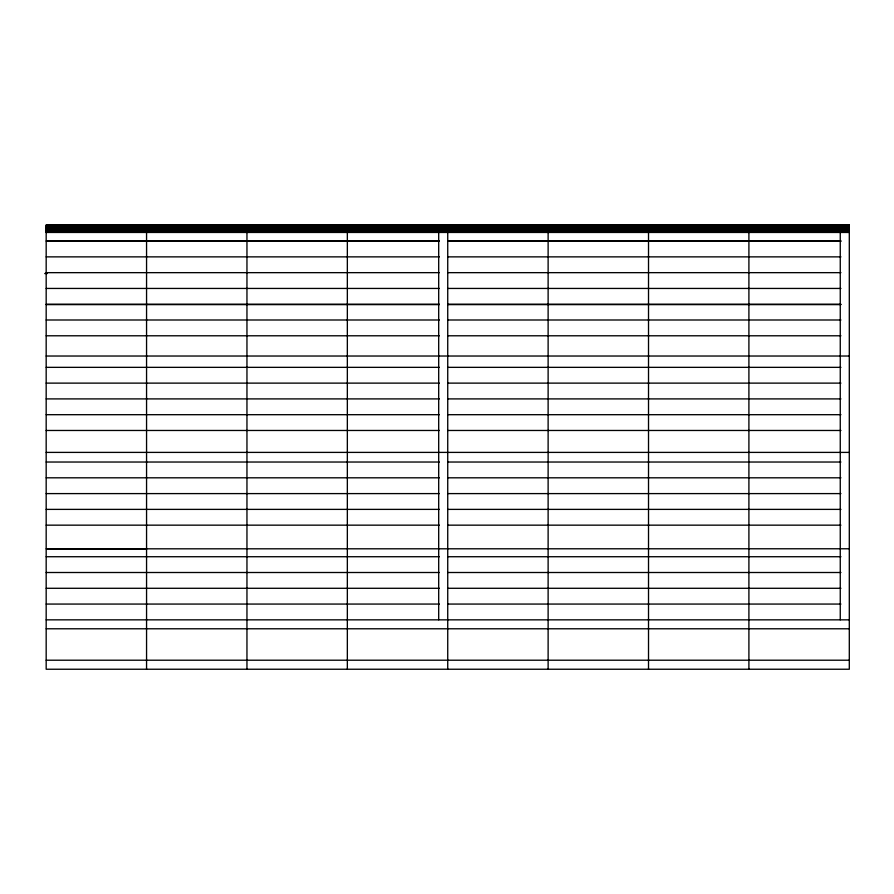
<?xml version="1.0" encoding="UTF-8"?>
<svg xmlns="http://www.w3.org/2000/svg" width="894" height="894" viewBox="0 0 894 894"><rect width="100%" height="100%" fill="white"/><g stroke="black" fill="none" stroke-linecap="round" stroke-linejoin="round"><path stroke-width="1.34" d="M46.175 225.489L849.3 225.489M46.175 226.216L849.3 226.216M438.697 226.908L447.738 226.908M840.259 226.908L849.3 226.908M46.175 226.942L849.3 226.942M438.697 227.624L447.738 227.624M840.259 227.624L849.3 227.624L46.175 227.668M46.175 228.395L849.3 228.395M46.175 229.121L849.3 229.121M46.175 229.847L849.3 229.847M46.175 230.574L849.3 230.574M438.697 231.166L447.738 231.166M840.259 231.166L849.3 231.166M46.175 231.3L849.3 231.3M447.738 231.881L438.697 231.881L438.697 619.844M849.3 231.881L840.259 231.881L840.259 619.844M46.175 232.027L849.3 232.027M46.175 232.451L849.3 232.451M46.175 256.869L439.367 256.869M447.738 256.869L840.93 256.869M46.175 272.659L439.367 272.659M447.738 272.659L840.93 272.659M44.7 273.542L47.214 273.542M46.175 288.438L439.367 288.438M447.738 288.438L840.93 288.438M46.175 304.217L439.367 304.217M447.738 304.217L840.93 304.217M46.175 304.619L439.367 304.619M447.738 304.619L840.93 304.619M46.175 319.996L439.367 319.996M447.738 319.996L840.93 319.996M46.175 335.786L439.367 335.786M447.738 335.786L840.93 335.786M46.175 356.024L849.3 356.024M46.175 367.345L439.367 367.345M447.738 367.345L840.93 367.345M46.175 383.124L439.367 383.124M447.738 383.124L840.93 383.124M46.175 398.903L439.367 398.903M447.738 398.903L840.93 398.903M46.175 414.693L439.367 414.693M447.738 414.693L840.93 414.693M46.175 430.472L439.367 430.472M447.738 430.472L840.93 430.472M46.175 452.398L849.3 452.398M46.175 462.03L439.367 462.03M447.738 462.03L840.93 462.03M46.175 477.809L439.367 477.809M447.738 477.809L840.93 477.809M46.175 493.6L439.367 493.6M447.738 493.6L840.93 493.6M46.175 509.379L439.367 509.379M447.738 509.379L840.93 509.379M46.175 525.158L439.367 525.158M447.738 525.158L840.93 525.158M146.56 548.827L46.175 548.827L849.3 548.771M46.175 556.727L439.367 556.727M447.738 556.727L840.93 556.727M46.175 572.506L439.367 572.506M447.738 572.506L840.93 572.506M46.175 588.286L439.367 588.286M447.738 588.286L840.93 588.286M46.175 604.065L439.367 604.065M447.738 604.065L840.93 604.065M46.175 619.844L849.3 619.844M46.175 628.784L849.3 628.784M46.175 660.208L849.3 660.208M748.904 224.763L748.904 669.237M648.519 224.763L648.519 669.237M548.123 224.763L548.123 669.237M447.738 224.763L447.738 669.237M347.341 224.763L347.341 669.237M246.956 224.763L246.956 669.237M146.56 224.763L146.56 669.237M849.3 224.763L46.175 224.763L46.175 669.237L849.3 669.237L849.3 224.763M439.367 241.056L46.175 241.056L439.367 241.089M840.93 241.056L447.738 241.056L840.93 241.089"/></g></svg>
